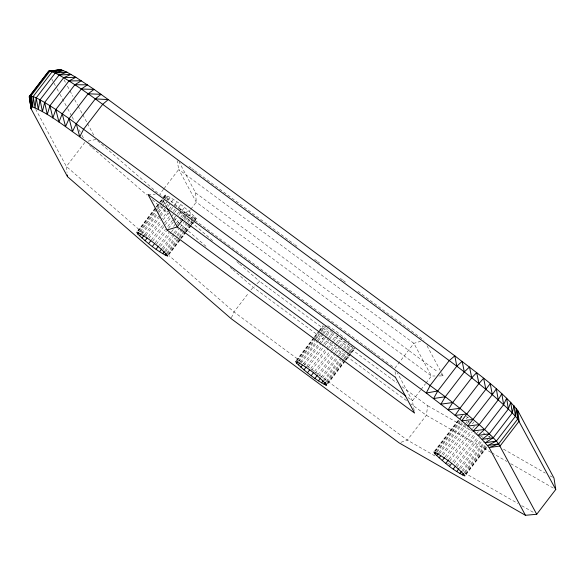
<?xml version="1.0" encoding="UTF-8"?>
<svg xmlns="http://www.w3.org/2000/svg" width="585" height="585" viewBox="0 0 585 585"><rect width="100%" height="100%" fill="white"/><g stroke="black" fill="none" stroke-linecap="round" stroke-linejoin="round"><path stroke-width="0.44" stroke-dasharray="2.92 2.19" d="M402.034 386.714L427.737 405.719L426.333 415.299L407.299 440.096L400.805 442.355M231.404 317.75L234.022 311.966L248.705 292.836M84.876 142.411L66.39 166.498L67.026 172.429M163.515 189.299L159.705 194.257L167.785 200.238M164.056 188.589L178.739 169.46L177.153 160.707M137.841 230.739L155.413 207.85M155.961 207.134L159.252 202.841M159.8 202.125L161.445 199.982M163.646 197.123L165.292 194.973C176.875 200.523 187.339 209.159 196.26 218.41L195.193 220.399M137.863 231.294L155.983 207.69M156.531 206.973L159.829 202.681M160.378 201.971L163.12 198.395M163.676 197.679L165.292 194.973M138.711 230.885L160.129 202.988M160.678 202.271L163.42 198.695M163.968 197.979L166.169 195.119M139.34 231.799L156.912 208.911M157.46 208.194L161.306 203.192M161.855 202.476L164.597 198.9M165.145 198.183L166.242 196.75L165.321 195.529M140.437 231.711L156.912 210.249M157.46 209.54L161.848 203.814M162.396 203.097L165.145 199.522M165.694 198.805L167.888 195.946M141.658 232.903L157.584 212.158M158.133 211.441L162.528 205.723M163.076 205.006L166.367 200.714M166.915 199.997L168.019 198.564L166.242 196.75M142.36 233.898L158.286 213.152M158.835 212.435L167.617 200.991M168.166 200.275L170.367 197.416M144.722 234.49L159.551 215.178M160.1 214.461L165.592 207.309M166.14 206.593L169.431 202.3M145.987 235.207L160.268 216.611M160.816 215.894L165.752 209.459M167.953 206.593L170.696 203.017M171.244 202.308L173.445 199.441M168.699 209.964L147.829 237.144L66.39 166.498L35.795 109.439M169.248 209.247L172.546 204.962M148.948 238.387L161.029 222.651M163.222 219.792L168.166 213.349M170.908 209.774L174.206 205.481M174.754 204.765L176.948 201.905M151.361 240.004L163.99 223.55M164.539 222.841L169.482 216.399M173.321 211.39L175.522 208.531M152.678 241.144L164.758 225.408M165.306 224.691L174.089 213.247M174.637 212.53L177.935 208.238M178.483 207.529L180.677 204.662M155.098 242.899L165.526 229.305M167.727 226.446L176.509 215.002M177.058 214.286L180.904 209.276L191.215 216.523L196.289 218.965M156.414 244.04L166.294 231.163M168.495 228.304L173.986 221.145M174.535 220.435L178.374 215.426M178.922 214.71L181.672 211.134M182.22 210.417L184.414 207.558M158.827 245.656L169.255 232.062M173.65 226.344L175.844 223.477M176.392 222.768L180.238 217.759M180.787 217.042L184.633 212.033M160.487 246.183L170.922 232.589M171.471 231.872L173.665 229.013M176.962 224.72L181.898 218.285M182.447 217.569L185.196 213.993M185.745 213.276L187.939 210.417M183.748 218.432L185.379 216.304M185.928 215.594L190.279 209.927M190.82 209.218L196.26 202.132L195.624 192.845L179.061 161.95M162.33 248.12L173.314 233.81M173.862 233.101L177.16 228.808M184.297 219.507L187.039 215.931M163.047 249.554L174.579 234.534M175.127 233.817L179.522 228.091M180.07 227.382L185.014 220.94M185.562 220.223L188.304 216.647M188.853 215.931L191.054 213.072M164.86 250.863L174.747 237.985M176.941 235.126L181.335 229.4M181.884 228.684L186.827 222.249M187.375 221.532L190.118 217.956M165.562 251.857L177.094 236.837M177.643 236.121L182.037 230.395M182.586 229.686L187.522 223.243M188.077 222.527L193.562 215.375M166.784 253.049L177.218 239.455M179.412 236.596L183.807 230.87M184.355 230.154L192.597 219.426M167.332 253.671L178.864 238.651M179.412 237.934L184.355 231.499M184.904 230.782L189.847 224.34M190.396 223.631L193.138 220.055M193.686 219.338L195.339 217.189M167.961 254.592L180.041 238.855M180.589 238.139L184.984 232.42M185.533 231.704L190.476 225.262M191.024 224.552L195.412 218.827M168.809 254.175L180.341 239.155M180.889 238.439L185.277 232.72M185.833 232.004L190.768 225.561M191.317 224.852L194.615 220.56M195.163 219.843L196.26 218.41M168.831 254.731L180.911 238.994M181.467 238.278L185.854 232.559M186.403 231.843L194.644 221.115M250.885 290.006L254.365 286.014M296.164 360.601L313.736 337.713M314.284 336.997L318.679 331.271M319.227 330.562L323.074 325.552M296.741 360.44L319.256 331.117M319.805 330.401L323.095 326.108M297.041 360.74L314.065 338.569M314.613 337.852L319 332.134M319.556 331.417L323.395 326.408M298.218 360.945L314.686 339.49M315.242 338.773L319.081 333.764M321.282 330.905L324.573 326.613M298.767 361.574L315.783 339.395M316.331 338.686L320.726 332.96M321.275 332.243L326.766 325.092L335.827 331.051L349.303 341.684M300.536 362.049L317.011 340.587M317.56 339.87L321.955 334.152M322.503 333.435L326.342 328.426M301.238 363.044L317.714 341.582M318.262 340.872L323.198 334.43M323.746 333.713L327.593 328.711M303.6 363.636L325.011 335.739M325.567 335.022L328.858 330.73M304.317 365.069L320.792 343.607M321.34 342.898L326.284 336.455M326.832 335.739L331.22 330.02M306.708 366.29L323.183 344.836M323.732 344.119L328.127 338.393M328.675 337.684L332.514 332.675L330.649 331.081M308.375 366.817L324.295 346.071M324.843 345.362L329.238 339.636M329.786 338.92L334.181 333.201M310.781 368.433L332.2 340.536M332.748 339.827L336.046 335.534L350.093 345.669L346.803 349.962M311.549 370.29L328.024 348.835M328.573 348.119L332.967 342.393M333.516 341.677L337.911 335.958M314.518 371.329L330.445 350.583M330.993 349.867L335.936 343.432M336.485 342.715L339.783 338.423M315.286 373.186L331.761 351.724M332.309 351.007L337.252 344.572M337.801 343.856L343.293 336.704M317.699 374.802L334.174 353.34M334.722 352.623L339.117 346.905M339.666 346.188L343.512 341.179M318.818 376.038L335.834 353.866M336.382 353.15L340.777 347.431M341.326 346.715L345.172 341.706M321.209 377.266L338.232 355.088M338.781 354.378L343.168 348.653M343.724 347.936L347.015 343.644M322.474 377.983L338.949 356.521M339.497 355.812L343.885 350.086M344.441 349.369L348.828 343.651M323.739 380.009L340.762 357.83M341.311 357.113L346.254 350.678M324.441 381.003L342.006 358.115M342.561 357.398L346.949 351.673M347.497 350.956L351.344 345.954M326.211 381.478L343.234 359.3M343.783 358.59L348.177 352.865M348.726 352.148L352.565 347.139L350.715 346.042M326.759 382.1L343.783 359.929M344.331 359.212L348.726 353.486M349.274 352.777L353.113 347.768M327.388 383.021L344.411 360.85M344.96 360.133L349.896 353.698M350.452 352.982L354.291 347.973M327.688 383.321L345.252 360.433M345.808 359.716L350.196 353.998M350.744 353.281L354.59 348.272M327.71 383.877L345.282 360.989M345.83 360.272L354.62 348.828M394.868 368.148L413.902 343.351L420.673 341.282M420.542 390.195L412.388 400.82L414.451 412.206M421.09 389.486L425.441 383.818M425.982 383.109L431.423 376.023L435.035 375.979M434.443 451.269L459.7 418.363M460.249 417.646L461.346 416.22M435.013 451.108L460.278 418.202M460.826 417.493L462.472 415.343L463.4 416.564M435.313 451.408L462.772 415.642M436.49 451.613L461.199 419.423M437.039 452.242L460.103 422.195M438.808 452.717L461.872 422.67M439.51 453.711L462.574 423.664M466.421 418.663L467.517 417.229L469.982 418.853M441.872 454.304L465.484 423.547M466.033 422.831L467.13 421.397M443.137 455.02L466.75 424.264M467.298 423.547L468.951 421.405M444.988 456.958L467.495 427.635M446.647 457.485L468.607 428.871M472.453 423.862L474.099 421.719M449.061 459.101L472.124 429.061M472.673 428.344L474.318 426.202L476.812 428.125M449.828 460.958L472.344 431.628M452.797 461.996L474.757 433.383M454.114 463.137L476.629 433.807M477.177 433.09L478.274 431.664M455.978 465.47L477.389 437.573M457.09 466.706L479.049 438.099M459.481 467.934L480.899 440.037M460.746 468.651L482.164 440.754M462.011 470.676L484.526 441.346M462.713 471.671L484.124 443.774M486.874 440.198L488.519 438.048M489.067 437.331L490.72 435.189M464.49 472.146L485.353 444.966M465.031 472.768L485.901 445.587M465.66 473.689L487.078 445.792M465.96 473.989L486.822 446.808M465.989 474.545L486.852 447.364M256.976 283.696L259.586 281.378L396.893 382.912M88.079 141.139L96.042 139.464L157.453 192.757M147.961 194.395L155.186 194.315M438.648 375.943L443.167 375.884L440.615 371.131M427.737 405.719L471.137 430.597M480.607 436.03L482.969 437.383M503.488 449.141L545.308 473.119M550.046 475.832L552.415 477.192M491.042 452.395L426.333 415.299L410.919 403.899M491.831 452.841L506.822 461.441M510.771 463.7L553.381 488.131M434.918 455.927L407.299 440.096L234.022 311.966L169.175 255.696M447.547 463.166L449.916 464.527M464.117 472.665L517.776 503.429M521.725 505.689L534.346 512.928M466.282 416.491L467.517 417.229M488.373 436.337L490.223 437.441M483.188 432.834L485.287 434.311M188.999 166.432L191.207 168.063M191.939 168.604L194.14 170.235M194.878 170.783L294.043 244.106M294.774 244.647L296.975 246.278M314.606 259.316L316.814 260.947M317.545 261.488L319.746 263.118M340.316 278.328L342.517 279.952M343.256 280.5L345.457 282.124M357.947 291.359L424.052 340.243M195.624 192.845L438.026 372.082M440.958 374.254L443.167 375.884M174.403 205.13L292.719 292.617M293.451 293.158L318.437 311.637M319.176 312.178L366.941 347.505M367.68 348.046L369.881 349.676M370.619 350.218L372.82 351.848M373.559 352.389L389.727 364.345M390.458 364.894L392.667 366.517M407.979 397.559L412.388 400.82L397.434 372.93M406.509 400.637L253.056 287.169L233.049 269.809M180.904 209.276L168.019 198.564M468.307 421.215L469.55 422.275M179.536 211.916L214.037 241.861M236.815 261.619L238.885 263.418M239.572 264.018L259.586 281.378M89.563 145.292L91.633 147.091M92.32 147.691L146.82 194.98M152.341 199.77L168.897 214.139M173.723 218.329L179.931 223.711M180.626 224.311L207.529 247.66M230.293 267.411L232.362 269.21M427.028 345.786L440.191 370.342M163.12 200.633L166.542 207.01M64.014 79.728L65.717 82.916M67.429 86.105L69.564 90.083M69.988 90.88L72.979 96.452M74.69 99.64L77.681 105.212M78.105 106.009L82.375 113.98M82.799 114.77L87.07 122.74M87.501 123.537L93.907 135.479M51.809 79.012L53.535 82.229M53.966 83.033L56.548 87.852M56.979 88.657L59.568 93.483M59.999 94.287L67.326 107.947M67.758 108.751L71.633 115.984M72.065 116.788L74.222 120.802M78.96 129.643L80.255 132.056M81.973 135.274L83.699 138.484M395.102 371.526L395.504 377.442M413.902 343.351L178.739 169.46L196.26 202.132L431.423 376.023L413.902 343.351"/><path stroke-width="0.88" d="M30.946 107.165L31.188 108.964L29.25 96.73L48.687 71.165L61.235 69.783L52.182 71.728L33.148 96.525L32.687 106.982C49.9 114.097 64.511 126.25 79.721 136.78L426.275 393.04C448 410.151 471.473 426.099 489.14 447.591L525.44 515.29L536.716 514.281L555.75 489.484L553.988 478.091L517.688 410.399C500.029 388.908 476.548 372.959 454.83 355.848L108.269 99.582L94.097 89.381L75.845 77.271L66.887 72.138L61.235 69.783L48.687 71.165L29.652 95.962L29.25 96.73L31.188 108.964L67.487 176.655L231.031 318.576L399.182 442.918L525.44 515.29M536.716 514.281L498.676 443.847L489.14 447.591L500.087 445.967L519.122 421.171L517.688 410.399L517.71 419.05L498.676 443.847L487.729 445.499L496.38 441.083L515.414 416.286L516.277 408.301L517.71 419.05L555.75 489.484M49.988 71.099L52.182 71.728L63.619 70.602L55.224 73.052L36.19 97.849L35.063 107.794L33.148 96.525L29.652 95.962L30.727 107.567L31.232 106.909L30.954 95.896L49.988 71.099L59.787 69.71M52.182 71.728L55.224 73.052L66.887 72.138L59.078 75.048L40.043 99.845L38.332 109.337L36.19 97.849L33.148 96.525M498.676 443.847L496.38 441.083L485.389 442.728L493.243 437.734L512.277 412.93L513.937 405.537L515.414 416.286L517.71 419.05M55.224 73.052L59.078 75.048L70.99 74.375L63.685 77.688L44.643 102.485L42.434 111.574L40.043 99.845L36.19 97.849M59.078 75.048L63.685 77.688L75.845 77.271L68.971 80.935L49.937 105.731L47.29 114.47L44.643 102.485L40.043 99.845M496.38 441.083L493.243 437.734L482.157 439.342L489.294 433.829L508.328 409.032L510.712 402.144L512.277 412.93L515.414 416.286M63.685 77.688L68.971 80.935L81.381 80.781L74.865 84.737L55.831 109.534L52.833 117.98L49.937 105.731L44.643 102.485M68.971 80.935L74.865 84.737L87.501 84.84L81.286 89.037L62.251 113.834L58.946 122.038L55.831 109.534L49.937 105.731M74.865 84.737L81.286 89.037L94.097 89.381L88.138 93.783L69.103 118.579L65.549 126.579L62.251 113.834L55.831 109.534M493.243 437.734L489.294 433.829L478.091 435.394L484.607 429.434L503.641 404.637L506.647 398.195L508.328 409.032L512.277 412.93M81.286 89.037L88.138 93.783L101.066 94.324L95.318 98.894L76.277 123.691L72.511 131.523L69.103 118.579L62.251 113.834M503.641 404.637L501.82 393.749L498.274 399.818L479.239 424.615L467.759 426.077L492.314 394.641L490.215 383.68L466.801 413.983L455.086 415.423L459.912 408.323L478.947 383.526L476.687 372.623L471.737 377.756L464.315 371.943L462.157 361.34L456.79 366.188L437.755 390.985L433.609 398.531L445.28 396.74L464.315 371.943L469.484 366.963L471.737 377.756L492.314 394.641L508.328 409.032M69.103 118.579L445.28 396.74L440.936 404.155L452.702 402.553L471.737 377.756M445.28 396.74L452.702 402.553L448.132 409.822L459.912 408.323L479.239 424.615L489.294 433.829M492.314 394.641L496.314 388.886L498.274 399.818M466.801 413.983L461.66 420.878L473.28 419.438M137.694 233.949L136.736 232.172C148.327 237.722 158.791 246.351 167.712 255.608L167.734 256.164C156.466 250.987 146.769 242.365 137.694 233.949L138.791 232.516M139.464 235.762L141.109 233.62M141.98 238.066L144.173 235.207M145.087 240.727L147.281 237.861M148.612 243.579L150.806 240.72M152.349 246.475L154.542 243.616M156.078 249.232L158.272 246.373M182.659 219.843L177.226 226.929L167.069 230.037L147.961 194.395L395.504 377.442L414.611 413.083L167.069 230.037M159.588 251.696L161.782 248.837M162.667 253.722L164.312 251.579M165.138 255.192L166.235 253.758M296.573 363.095L295.615 361.318C307.205 366.868 317.662 375.497 326.584 384.754L326.613 385.31C315.344 380.133 305.641 371.512 296.573 363.095L297.67 361.662M298.343 364.908L299.988 362.766M300.851 367.212L302.503 365.069M303.966 369.874L306.16 367.007M307.491 372.725L309.684 369.866M311.227 375.621L313.969 372.045M314.957 378.378L317.15 375.519M318.459 380.842L320.66 377.983M321.545 382.868L323.191 380.718M324.017 384.338L325.662 382.195M325.743 385.171L326.839 383.738M434.845 453.763L433.894 451.986C445.478 457.536 455.942 466.165 464.863 475.422L464.885 475.978C453.616 470.801 443.92 462.179 434.845 453.763L435.942 452.329M436.615 455.576L438.26 453.426M439.13 457.879L440.776 455.73M442.238 460.534L444.439 457.675M445.763 463.393L448.512 459.817M449.499 466.289L451.7 463.422M453.229 469.046L455.43 466.186M456.739 471.51L458.933 468.643M459.817 473.536L461.463 471.386M462.289 475.005L463.386 473.572M478.947 383.526L483.634 378.232L485.835 389.186M479.239 424.615L473.265 430.948L484.607 429.434M437.755 390.985L426.275 393.04L430.238 385.361L449.273 360.557L454.83 355.848L456.79 366.188L464.315 371.943M48.687 71.165L53.981 70.77M88.138 93.783L95.318 98.894L108.269 99.582L102.719 104.298L83.684 129.095L79.721 136.78L76.277 123.691M95.318 98.894L456.79 366.188M405.771 395.928L177.226 226.929L166.966 207.807M452.702 402.553L459.912 408.323M30.954 95.896L32.687 106.982L31.232 106.909L29.652 95.962M29.762 98.185L30.113 100.883M30.354 102.675L30.712 105.373M67.304 174.966L67.487 176.655"/></g></svg>
